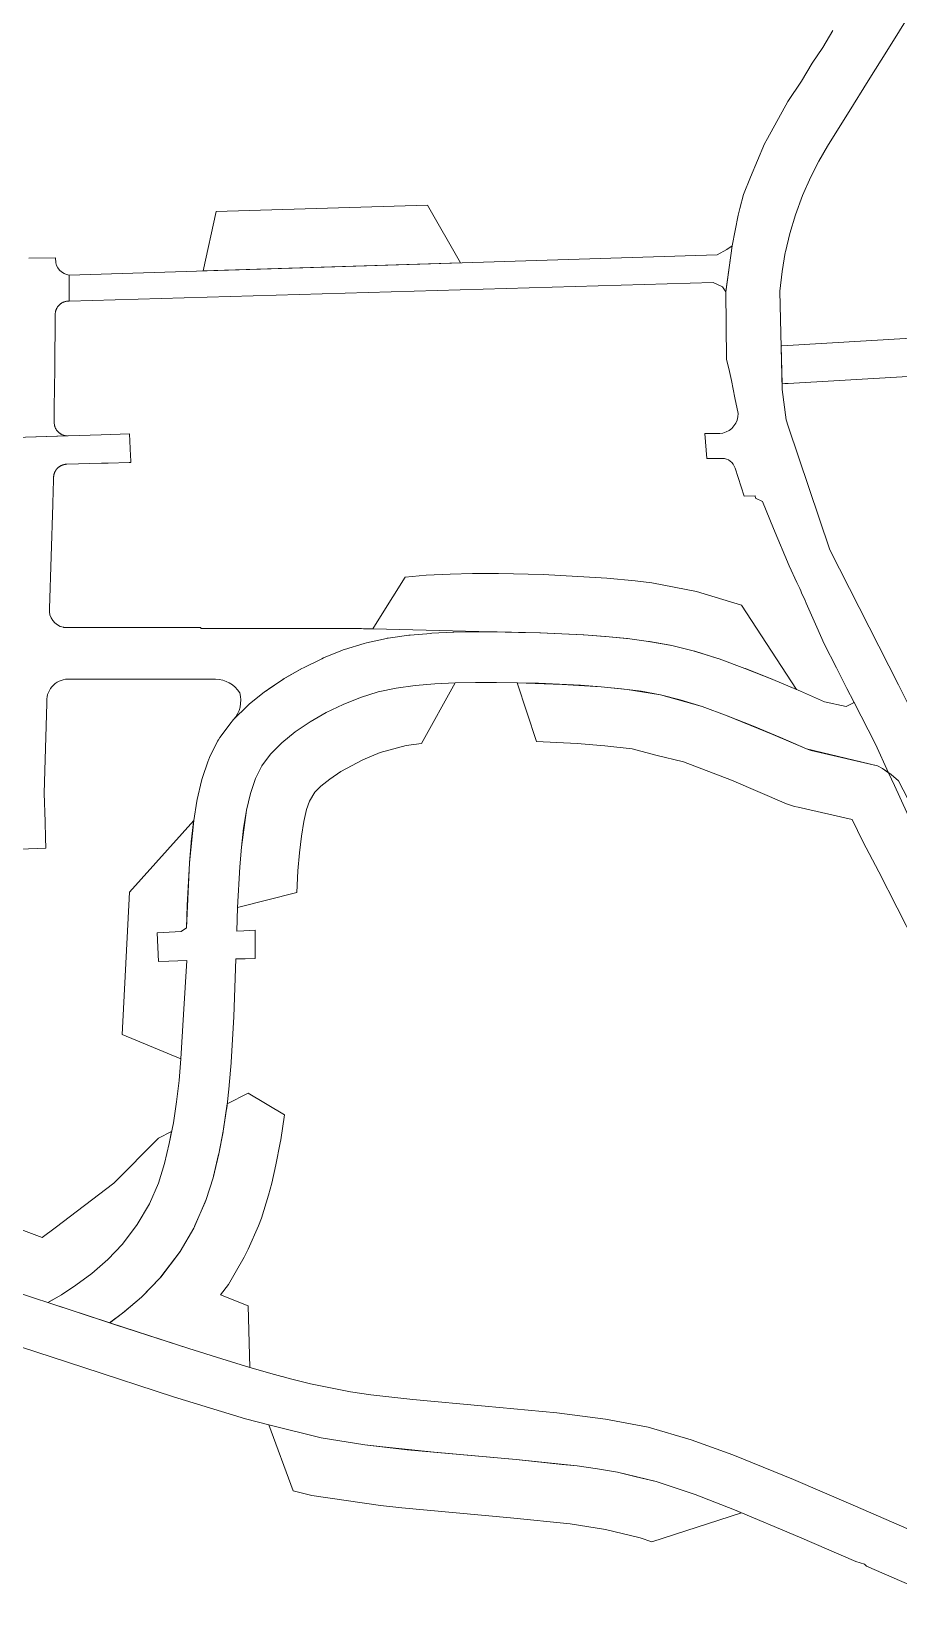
# Model space of a CAD drawing. Header units: inches. Extents: x 704148 to 723432, y 7075344 to 7101810.
# Drawn here: x 714452 to 714839, y 7083062 to 7083759 of the extents above; entities that cross this region are included whole.
import ezdxf

# ---------------------------------------------------------------- set-up
doc = ezdxf.new("R2010")
doc.units = ezdxf.units.IN
doc.header["$MEASUREMENT"] = 0
doc.layers.add('gisdb.gisadmin', color=7, linetype='Continuous', lineweight=9, true_color=0xccf5fc)

msp = doc.modelspace()

# ---------------------------------------------------------------- linework, layer by layer
at = {"layer": 'gisdb.gisadmin'}
for points in [[(714848.9413, 7083775.4545), (714834.1498, 7083751.6803), (714825.1693, 7083737.246), (714816.717, 7083723.6607), (714808.2647, 7083710.0755), (714807.0447, 7083708.1139), (714803.1128, 7083701.418), (714799.5496, 7083694.5189), (714795.8319, 7083686.1401), (714792.6578, 7083677.5407), (714790.1654, 7083669.2263), (714788.2628, 7083661.1237), (714788.1812, 7083660.7762), (714786.7126, 7083652.2214), (714785.765, 7083643.5934), (714786.8011, 7083599.6937), (714788.51, 7083586.17), (714789.445, 7083583.3929), (714808, 7083528.28), (714838.6172, 7083468.0342), (714843.31, 7083458.8)], [(714845.5194, 7083404.366), (714836.8652, 7083423.1524), (714834.2291, 7083428.8747), (714828.39, 7083441.55), (714818.7004, 7083460.5008), (714815.6909, 7083466.3868), (714810.9749, 7083475.6102), (714805.5236, 7083486.2719), (714802.2199, 7083493.7649), (714801.0288, 7083496.4661), (714797.5176, 7083504.4298), (714796.9919, 7083505.622), (714795.4691, 7083509.0759), (714795.1463, 7083509.8854), (714794.6308, 7083510.9772), (714793.35, 7083513.69), (714789.85, 7083521.08), (714782.89, 7083537.67), (714777.97, 7083549.81), (714774.95, 7083551.31), (714774.75, 7083552.31), (714769.7816, 7083552.1699), (714765.769, 7083564.6967), (714765.418, 7083565.5875), (714764.9297, 7083566.4112), (714764.3166, 7083567.1467), (714763.5944, 7083567.7753), (714762.7813, 7083568.281), (714762.6785, 7083568.3241), (714761.8981, 7083568.651), (714761.0188, 7083568.8633), (714760.0127, 7083568.9495), (714753.1734, 7083568.9309), (714752.3238, 7083580.1483), (714757.425, 7083580.1255), (714758.8884, 7083580.0835), (714758.9091, 7083580.0829), (714760.3788, 7083580.2929), (714761.7917, 7083580.7493), (714763.1065, 7083581.4388), (714764.2852, 7083582.3416), (714765.2936, 7083583.4313), (714766.1024, 7083584.6763), (714766.6882, 7083586.0406), (714767.0338, 7083587.4845), (714767.1294, 7083588.9661), (714765.74, 7083595.98), (714764.1184, 7083603.6341), (714763.24, 7083607.78), (714761.91, 7083613.18), (714761.61, 7083643.35), (714764.48, 7083663.72), (714767.15, 7083677.36), (714767.86, 7083680.34), (714769.56, 7083686.62), (714772.6, 7083694.36), (714778.88, 7083709.2), (714780.2, 7083711.56), (714789.36, 7083728.1), (714795.4, 7083737.2), (714800.22, 7083745.1), (714804.86, 7083752.08), (714809.44, 7083759.76)], [(714450.6747, 7083658.3028), (714462.6984, 7083658.3919), (714462.7257, 7083656.1588), (714463.1157, 7083654.9807), (714463.702, 7083653.8869), (714464.4673, 7083652.9099), (714465.3887, 7083652.0787), (714466.4391, 7083651.4178), (714467.5873, 7083650.9468), (714468.7992, 7083650.6798), (714468.8018, 7083639.1104), (714468.3163, 7083639.0845), (714467.9008, 7083639.0562), (714467.694, 7083639.0312), (714467.4882, 7083638.9991), (714467.2836, 7083638.9598), (714467.0805, 7083638.9134), (714466.8792, 7083638.8601), (714466.6798, 7083638.7998), (714466.4827, 7083638.7326), (714466.288, 7083638.6585), (714466.0959, 7083638.5778), (714465.9068, 7083638.4905), (714465.7209, 7083638.3966), (714465.5383, 7083638.2964), (714465.3593, 7083638.1899), (714465.1841, 7083638.0772), (714465.0129, 7083637.9585), (714464.846, 7083637.8339), (714464.6834, 7083637.7037), (714464.5255, 7083637.5678), (714464.3724, 7083637.4266), (714464.2243, 7083637.2801), (714464.0814, 7083637.1286), (714463.9438, 7083636.9722), (714463.8117, 7083636.8111), (714463.6853, 7083636.6456), (714463.5648, 7083636.4757), (714463.4501, 7083636.3018), (714463.3416, 7083636.124), (714463.2394, 7083635.9425), (714463.1435, 7083635.7576), (714463.054, 7083635.5695), (714462.9712, 7083635.3784), (714462.895, 7083635.1845), (714462.8256, 7083634.9881), (714462.7631, 7083634.7894), (714462.7075, 7083634.5887), (714462.6589, 7083634.3861), (714462.6174, 7083634.182), (714462.583, 7083633.9766), (714462.5557, 7083633.7701), (714462.5356, 7083633.5627), (714462.5227, 7083633.3548), (714462.5171, 7083633.1466), (714462.2794, 7083608.866), (714462.1114, 7083591.7104), (714462.0569, 7083584.6922), (714462.1616, 7083583.8754), (714462.2053, 7083583.674), (714462.2558, 7083583.4743), (714462.3132, 7083583.2764), (714462.3773, 7083583.0806), (714462.4481, 7083582.8871), (714462.5255, 7083582.6962), (714462.6094, 7083582.508), (714462.6997, 7083582.3228), (714462.7963, 7083582.1408), (714462.8991, 7083581.9623), (714463.008, 7083581.7874), (714463.1229, 7083581.6163), (714463.2435, 7083581.4493), (714463.3698, 7083581.2865), (714463.5016, 7083581.1282), (714463.6388, 7083580.9744), (714463.7811, 7083580.8255), (714463.9285, 7083580.6816), (714464.0808, 7083580.5427), (714464.2377, 7083580.4092), (714464.3991, 7083580.2812), (714464.5649, 7083580.1588), (714464.7347, 7083580.0421), (714464.9084, 7083579.9314), (714465.0859, 7083579.8267), (714465.2668, 7083579.7281), (714465.451, 7083579.6358), (714465.6382, 7083579.5499), (714465.8283, 7083579.4704), (714466.0211, 7083579.3975), (714466.2162, 7083579.3313), (714466.4134, 7083579.2719), (714466.6126, 7083579.2192), (714466.8135, 7083579.1734), (714467.0158, 7083579.1345), (714467.2194, 7083579.1026), (714467.4239, 7083579.0777), (714467.6291, 7083579.0599), (714467.8349, 7083579.0491), (714468.0409, 7083579.0454), (714444.4681, 7083578.2583)], [(714980.2582, 7083613.5659), (714789.4187, 7083602.294), (714787.9227, 7083602.3135), (714786.7424, 7083602.1825), (714786.3419, 7083619.1516), (714786.4588, 7083619.1524), (714786.6695, 7083619.1613), (714786.673, 7083619.1614), (714844.3656, 7083622.569)], [(714846.3092, 7083352.5866), (714829.9127, 7083384.7087), (714822.727, 7083398.2696), (714818.0044, 7083407.9452), (714793.8829, 7083413.4629), (714792.3213, 7083413.8715), (714788.6909, 7083415.0608), (714764.2186, 7083425.5175), (714742.7677, 7083433.7196), (714730.371, 7083436.7107), (714719.9007, 7083439.467), (714707.6373, 7083440.8027), (714695.266, 7083441.9119), (714677.2112, 7083442.7634), (714668.5944, 7083468.9536), (714688.5944, 7083468.2554), (714705.9874, 7083467.2059), (714717.7088, 7083465.9793), (714732.5213, 7083463.6039), (714751.1395, 7083458.3418), (714762.237, 7083454.2891), (714782.635, 7083445.9793), (714797.6895, 7083439.4641), (714829.38, 7083432.0146), (714831.5211, 7083430.724), (714835.389, 7083428.0826), (714838.6077, 7083425.224), (714847.222, 7083408.9756)], [(714410.8936, 7083208.8583), (714453.7011, 7083194.4475), (714459.2096, 7083192.6508), (714486.7997, 7083183.6519), (714489.4106, 7083182.8003), (714522.1524, 7083172.1509), (714536.8591, 7083167.5979), (714549.3758, 7083163.7228), (714560.3687, 7083160.6401), (714563.5953, 7083159.7938), (714563.7351, 7083159.6961), (714567.4631, 7083158.6507), (714576.387, 7083156.4387), (714594.3011, 7083152.9145), (714603.3635, 7083151.586), (714621.9612, 7083149.4294), (714654.2976, 7083146.5192), (714686.3122, 7083143.4842), (714707.9862, 7083140.7868), (714726.9783, 7083137.1276), (714746.2395, 7083131.5311), (714764.8465, 7083124.7769), (714791.807, 7083113.7871), (714818.4127, 7083102.3749), (714846.9131, 7083090.0016)], [(714855.8622, 7083061.5874), (714824.4726, 7083075.2151), (714823.4725, 7083076.088), (714819.6585, 7083077.3052), (714794.5863, 7083088.1128), (714765.4816, 7083100.331), (714748.0093, 7083107.0749), (714730.6323, 7083112.8609), (714713.2724, 7083117.0551), (714704.3585, 7083118.5805), (714695.3055, 7083119.8496), (714668.1674, 7083122.681), (714619.5131, 7083127.0625), (714600.6035, 7083129.2553), (714581.1913, 7083132.3912), (714557.7863, 7083138.1361), (714547.3507, 7083140.9228), (714515.3455, 7083150.7052), (714475.2286, 7083163.7531), (714446.9715, 7083172.9743)]]:
    msp.add_lwpolyline(points, dxfattribs=at)
for points in [[(714528.5089, 7083652.5487), (714534.3215, 7083679.025), (714628.5944, 7083681.8564), (714643.321, 7083656.1421)], [(714755.9616, 7083647.4518), (714468.8018, 7083639.1104), (714468.7992, 7083650.6798), (714757.77, 7083659.7243), (714762.1414, 7083662.0613), (714764.48, 7083663.72), (714761.6118, 7083643.1699), (714760.1132, 7083645.4107)], [(714604.1975, 7083493.0687), (714607.5873, 7083498.4801), (714618.6239, 7083516.0988), (714627.93, 7083516.8882), (714638.7342, 7083517.4218), (714648.5944, 7083517.6303), (714660.2438, 7083517.6433), (714680.2417, 7083517.2032), (714708.5944, 7083515.6439), (714721.189, 7083514.4393), (714728.5944, 7083513.4652), (714748.5944, 7083509.5938), (714768.5944, 7083503.6003), (714793.1173, 7083465.9793), (714782.5845, 7083470.407), (714770.1062, 7083475.3688), (714758.6153, 7083479.5651), (714747.0777, 7083483.1896), (714737.5645, 7083485.5342), (714727.1202, 7083487.4351), (714717.7981, 7083488.6614), (714708.0179, 7083489.6145), (714698.2939, 7083490.3195), (714678.7276, 7083491.242), (714669.2077, 7083491.4456), (714604.401, 7083492.9952)], [(714829.38, 7083432.0146), (714799.6806, 7083438.8083), (714798.3415, 7083439.2035), (714797.6895, 7083439.4641), (714786.0478, 7083444.5444), (714774.0645, 7083449.5825), (714762.237, 7083454.2891), (714751.1395, 7083458.3418), (714741.3453, 7083461.4291), (714732.5213, 7083463.6039), (714723.9157, 7083465.1628), (714715.0551, 7083466.3284), (714705.9874, 7083467.2059), (714696.8143, 7083467.8678), (714678.1017, 7083468.7503), (714659.3275, 7083469.1519), (714650.058, 7083469.1508), (714640.8564, 7083468.9681), (714631.8176, 7083468.5438), (714623.0185, 7083467.7974), (714614.5578, 7083466.628), (714606.5106, 7083464.9073), (714598.6528, 7083462.4522), (714590.9374, 7083459.3256), (714583.4201, 7083455.6452), (714576.2368, 7083451.5174), (714569.557, 7083447.0239), (714563.5898, 7083442.2328), (714558.5739, 7083437.2128), (714554.6599, 7083431.9316), (714551.8215, 7083426.2446), (714549.5885, 7083419.6191), (714547.8635, 7083412.1884), (714546.5612, 7083404.1604), (714545.5896, 7083395.7036), (714544.8678, 7083386.9837), (714543.886, 7083368.8319), (714543.5084, 7083358.2264), (714546.6445, 7083358.4031), (714551.6367, 7083358.6796), (714551.6975, 7083346.1157), (714547.2628, 7083345.9767), (714543.0683, 7083345.8653), (714542.148, 7083320.0204), (714541.0252, 7083299.8702), (714541.0032, 7083299.555), (714540.1672, 7083289.6027), (714540.1333, 7083289.262), (714538.9996, 7083279.3809), (714538.9395, 7083278.9358), (714537.4191, 7083269.1523), (714537.3625, 7083268.8232), (714535.4524, 7083259.0528), (714535.3605, 7083258.627), (714533.1122, 7083249.1059), (714532.9006, 7083248.3338), (714529.8501, 7083238.5783), (714529.6843, 7083238.0882), (714529.4072, 7083237.3984), (714524.8336, 7083227.0223), (714524.2745, 7083225.9216), (714518.2363, 7083215.528), (714517.4822, 7083214.394), (714510.0968, 7083204.6268), (714509.7414, 7083204.1806), (714509.2141, 7083203.5951), (714501.7408, 7083195.8601), (714500.9889, 7083195.1502), (714493.0983, 7083188.3594), (714492.5324, 7083187.9087), (714486.8111, 7083183.6482), (714459.2096, 7083192.6508), (714460.1804, 7083193.1607), (714465.2944, 7083196.2136), (714471.7071, 7083200.4538), (714478.7754, 7083205.7175), (714485.919, 7083211.8659), (714492.5601, 7083218.7397), (714499.1238, 7083227.4203), (714504.4973, 7083236.6698), (714508.5639, 7083245.8958), (714511.3065, 7083254.6666), (714513.4127, 7083263.5858), (714515.2197, 7083272.8241), (714516.6719, 7083282.1689), (714517.7605, 7083291.6567), (714518.569, 7083301.281), (714519.6714, 7083321.047), (714521.22, 7083345.14), (714513.1881, 7083344.8699), (714508.5767, 7083344.7148), (714507.9283, 7083357.4658), (714518.65, 7083358.14), (714521.0503, 7083359.7753), (714521.4086, 7083369.8396), (714522.4093, 7083388.3593), (714522.4312, 7083388.6798), (714523.1811, 7083397.7381), (714523.2163, 7083398.0941), (714524.2381, 7083406.9881), (714524.3097, 7083407.5054), (714525.7273, 7083416.241), (714525.8607, 7083416.9075), (714527.7948, 7083425.2388), (714528.0925, 7083426.2878), (714530.7479, 7083434.1666), (714530.8372, 7083434.4214), (714531.3429, 7083435.5977), (714534.9686, 7083442.8619), (714535.2916, 7083443.4628), (714535.9959, 7083444.5362), (714540.9909, 7083451.2761), (714541.4114, 7083451.8091), (714542.0712, 7083452.5295), (714548.1084, 7083458.5716), (714548.8352, 7083459.2379), (714549.0233, 7083459.3922), (714555.8405, 7083464.8658), (714556.6045, 7083465.4279), (714564.0078, 7083470.4081), (714564.6721, 7083470.8221), (714572.5332, 7083475.3395), (714573.1915, 7083475.6893), (714581.3989, 7083479.7075), (714582.1205, 7083480.0299), (714590.631, 7083483.4787), (714591.0085, 7083483.6238), (714591.5012, 7083483.7904), (714600.2958, 7083486.5382), (714601.2984, 7083486.8014), (714610.2564, 7083488.7169), (714610.6553, 7083488.7947), (714611.0686, 7083488.8597), (714620.2318, 7083490.1262), (714620.8213, 7083490.1919), (714630.1274, 7083490.9812), (714630.5507, 7083491.0091), (714639.9534, 7083491.4504), (714640.2574, 7083491.4606), (714649.8334, 7083491.6497), (714659.4465, 7083491.6519), (714659.6877, 7083491.6493), (714678.7276, 7083491.242), (714679.017, 7083491.2321), (714698.0141, 7083490.3362), (714698.2939, 7083490.3195), (714707.7439, 7083489.6376), (714708.0179, 7083489.6145), (714717.4145, 7083488.7051), (714717.7981, 7083488.6614), (714727.1202, 7083487.4351), (714727.6324, 7083487.3557), (714736.8777, 7083485.6809), (714737.5645, 7083485.5342), (714747.0777, 7083483.1896), (714747.7677, 7083482.996), (714758.1441, 7083479.7252), (714758.6153, 7083479.5651), (714770.1062, 7083475.3688), (714770.4068, 7083475.2541), (714782.5845, 7083470.407), (714794.9078, 7083465.2266), (714805.724, 7083460.507), (714815.3079, 7083458.3147), (714818.5732, 7083459.957), (714818.7004, 7083460.5008), (714828.39, 7083441.55), (714834.2291, 7083428.8747), (714831.5211, 7083430.724)], [(714570.2862, 7083375.5279), (714543.886, 7083368.8319), (714544.8678, 7083386.9837), (714545.5896, 7083395.7036), (714547.8635, 7083412.1884), (714549.5885, 7083419.6191), (714551.8215, 7083426.2446), (714554.6599, 7083431.9316), (714558.5739, 7083437.2128), (714563.5898, 7083442.2328), (714569.557, 7083447.0239), (714576.2368, 7083451.5174), (714583.4201, 7083455.6452), (714590.9374, 7083459.3256), (714598.6528, 7083462.4522), (714606.5106, 7083464.9073), (714614.5578, 7083466.628), (714623.0185, 7083467.7974), (714631.8176, 7083468.5438), (714640.8564, 7083468.9681), (714625.8991, 7083441.9484), (714619.0621, 7083441.0034), (714607.427, 7083437.9541), (714599.7093, 7083434.6646), (714589.9871, 7083429.4318), (714584.9795, 7083426.0632), (714580.9767, 7083422.8494), (714578.3213, 7083420.1918), (714575.8865, 7083416.2397), (714574.6297, 7083412.5108), (714573.3879, 7083407.1614), (714572.3224, 7083400.5931), (714571.4669, 7083393.1467), (714570.8098, 7083385.2088)], [(714507.9283, 7083357.4658), (714508.5767, 7083344.7148), (714513.1881, 7083344.8699), (714521.22, 7083345.14), (714519.6714, 7083321.047), (714518.569, 7083301.281), (714492.34, 7083312.21), (714495.6838, 7083375.634), (714524.3097, 7083407.5054), (714522.4312, 7083388.6798), (714521.0503, 7083359.7753), (714518.65, 7083358.14)], [(714288.0005, 7083285.0128), (714456.7607, 7083221.7408), (714462.5102, 7083226.0223), (714488.5944, 7083245.9793), (714508.5944, 7083265.9793), (714514.4539, 7083268.909), (714513.4127, 7083263.5858), (714511.3065, 7083254.6666), (714508.5639, 7083245.8958), (714504.4973, 7083236.6698), (714499.1238, 7083227.4203), (714492.5601, 7083218.7397), (714485.919, 7083211.8659), (714478.7754, 7083205.7175), (714471.7071, 7083200.4538), (714465.2944, 7083196.2136), (714459.2096, 7083192.6508), (714453.7011, 7083194.4475), (714434.8319, 7083200.7997), (714410.8936, 7083208.8583), (714357.5043, 7083228.8354), (714305.3817, 7083249.8964), (714278.2211, 7083260.9221), (714259.2796, 7083268.6112)], [(714548.5944, 7083191.1822), (714549.3758, 7083163.7228), (714536.8591, 7083167.5979), (714522.1524, 7083172.1509), (714486.8111, 7083183.6482), (714486.7997, 7083183.6519), (714492.5324, 7083187.9087), (714500.9889, 7083195.1502), (714509.2141, 7083203.5951), (714518.2363, 7083215.528), (714524.2745, 7083225.9216), (714529.8501, 7083238.5783), (714532.9006, 7083248.3338), (714535.4524, 7083259.0528), (714537.4191, 7083269.1523), (714539.2188, 7083281.2915), (714548.5944, 7083285.9793), (714564.8301, 7083276.4171), (714563.1108, 7083265.1598), (714562.8794, 7083263.8347), (714560.9693, 7083254.0643), (714559.089, 7083245.9793), (714557.7157, 7083240.5741), (714554.4801, 7083230.25), (714553.1986, 7083226.9118), (714548.625, 7083216.5357), (714546.7561, 7083212.8611), (714542.7581, 7083205.9793), (714539.7492, 7083200.7921), (714536.2918, 7083196.1613)], [(714768.5944, 7083099.0242), (714728.5944, 7083085.9793), (714723.4597, 7083087.8458), (714708.0207, 7083091.5759), (714692.1507, 7083094.0376), (714665.6523, 7083096.8023), (714617.1811, 7083101.1673), (714607.6826, 7083102.2602), (714577.045, 7083106.7239), (714568.5944, 7083108.7114), (714557.7863, 7083138.1361), (714581.1913, 7083132.3912), (714600.6035, 7083129.2553), (714608.5944, 7083128.3287), (714631.5419, 7083125.9793), (714668.1674, 7083122.681), (714688.5944, 7083120.5498), (714695.3055, 7083119.8496), (714704.3585, 7083118.5805), (714713.2724, 7083117.0551), (714721.6744, 7083115.0252), (714730.6323, 7083112.8609), (714748.0093, 7083107.0749), (714765.4816, 7083100.331)]]:
    msp.add_lwpolyline(points, close=True, dxfattribs=at)
msp.add_lwpolyline([(714444.4681, 7083578.2583), (714468.2469, 7083579.0487), (714482.9933, 7083579.5416), (714495.6681, 7083579.9653), (714496.0895, 7083570.1155), (714496.1811, 7083567.9757), (714496.1998, 7083567.1205), (714495.5155, 7083567.1025), (714486.1401, 7083566.8569), (714483.1856, 7083566.7795), (714467.6263, 7083566.3719), (714467.522, 7083566.3683), (714467.4179, 7083566.3628), (714467.3138, 7083566.3555), (714467.2099, 7083566.3465), (714467.1061, 7083566.3356), (714467.0026, 7083566.3229), (714466.8992, 7083566.3084), (714466.7962, 7083566.2922), (714466.6934, 7083566.2741), (714466.591, 7083566.2543), (714466.489, 7083566.2327), (714466.3873, 7083566.2093), (714466.2861, 7083566.1841), (714466.1853, 7083566.1572), (714466.085, 7083566.1285), (714465.9852, 7083566.0981), (714465.8859, 7083566.066), (714465.7872, 7083566.0321), (714465.6892, 7083565.9966), (714465.5917, 7083565.9593), (714465.4949, 7083565.9204), (714465.3988, 7083565.8797), (714465.3035, 7083565.8375), (714465.2089, 7083565.7935), (714465.115, 7083565.7479), (714465.022, 7083565.7007), (714464.9298, 7083565.6519), (714464.8385, 7083565.6015), (714464.748, 7083565.5495), (714464.6585, 7083565.4959), (714464.5699, 7083565.4408), (714464.4823, 7083565.3842), (714464.3957, 7083565.326), (714464.3101, 7083565.2664), (714464.2256, 7083565.2053), (714464.1421, 7083565.1427), (714464.0597, 7083565.0786), (714463.9785, 7083565.0132), (714463.8984, 7083564.9463), (714463.8195, 7083564.8781), (714463.7418, 7083564.8085), (714463.6653, 7083564.7376), (714463.5901, 7083564.6653), (714463.5161, 7083564.5917), (714463.4434, 7083564.5169), (714463.372, 7083564.4408), (714463.302, 7083564.3635), (714463.2333, 7083564.285), (714463.166, 7083564.2053), (714463.1001, 7083564.1244), (714463.0356, 7083564.0424), (714462.9725, 7083563.9593), (714462.9109, 7083563.8751), (714462.8508, 7083563.7899), (714462.7921, 7083563.7036), (714462.735, 7083563.6163), (714462.6794, 7083563.5281), (714462.6253, 7083563.4388), (714462.5728, 7083563.3487), (714462.5219, 7083563.2577), (714462.4725, 7083563.1657), (714462.4248, 7083563.073), (714462.3787, 7083562.9794), (714462.3342, 7083562.885), (714462.2913, 7083562.7899), (714462.2502, 7083562.6941), (714462.2107, 7083562.5975), (714462.1729, 7083562.5003), (714462.1367, 7083562.4024), (714462.1023, 7083562.3039), (714462.0696, 7083562.2049), (714462.0387, 7083562.1052), (714462.0094, 7083562.0051), (714461.9819, 7083561.9044), (714461.9562, 7083561.8033), (714461.9322, 7083561.7018), (714461.91, 7083561.5999), (714461.8896, 7083561.4976), (714461.871, 7083561.3949), (714461.8541, 7083561.292), (714461.839, 7083561.1888), (714461.8258, 7083561.0853), (714461.8143, 7083560.9816), (714461.8046, 7083560.8777), (714461.7968, 7083560.7737), (714461.7907, 7083560.6695), (714461.7865, 7083560.5653), (714461.735, 7083558.9505), (714461.5939, 7083554.5285), (714461.403, 7083548.546), (714461.4007, 7083548.4732), (714459.9213, 7083502.1055, 0.39264208), (714466.1786, 7083493.7066, 0.01584227), (714466.6607, 7083493.6335), (714527.4812, 7083493.5829), (714527.5402, 7083493.1005), (714596.4141, 7083493.1005, -0.00597644), (714603.5851, 7083493.0147), (714604.401, 7083492.9952), (714669.2077, 7083491.4456), (714659.6877, 7083491.6493), (714659.4465, 7083491.6519), (714649.8334, 7083491.6497), (714640.2574, 7083491.4606), (714639.9534, 7083491.4504), (714630.5507, 7083491.0091), (714630.1274, 7083490.9812), (714620.8213, 7083490.1919), (714620.2318, 7083490.1262), (714611.0686, 7083488.8597), (714610.6553, 7083488.7947), (714610.2564, 7083488.7169), (714601.2984, 7083486.8014), (714600.2958, 7083486.5382), (714591.5012, 7083483.7904), (714591.0085, 7083483.6238), (714590.631, 7083483.4787), (714582.1205, 7083480.0299), (714581.3989, 7083479.7075), (714573.1915, 7083475.6893), (714572.5332, 7083475.3395), (714565.4925, 7083471.2935), (714564.6721, 7083470.8221), (714564.3165, 7083470.6005), (714564.0078, 7083470.4081), (714557.7738, 7083466.2145), (714556.842, 7083465.5877), (714556.4218, 7083465.2935), (714555.8405, 7083464.8658), (714549.0233, 7083459.3922), (714548.8352, 7083459.2379), (714548.1084, 7083458.5716), (714542.3674, 7083452.826), (714542.0712, 7083452.5295, 0.25564056), (714544.8117, 7083464.4871, 0.2515504), (714534.011, 7083470.6005), (714530.2907, 7083470.6005), (714469.3784, 7083470.6005), (714468.0917, 7083470.588, 0.44316218), (714458.7983, 7083459.7287), (714457.61, 7083419.76), (714458, 7083407.04), (714458.2217, 7083399.799), (714458.36, 7083395.28), (714446.69, 7083394.82)], format="xyb", dxfattribs=at)

doc.saveas('drawing.dxf')
